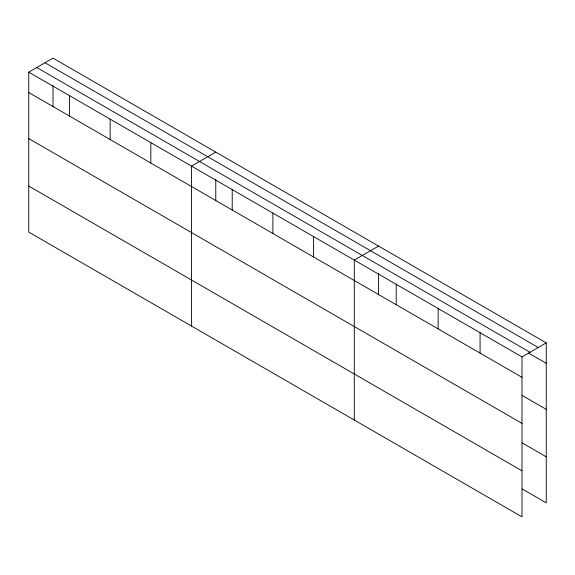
<?xml version="1.0" encoding="UTF-8"?>
<svg xmlns="http://www.w3.org/2000/svg" width="575" height="575" viewBox="0 0 575 575"><rect width="100%" height="100%" fill="white"/><g stroke="black" fill="none" stroke-linecap="round" stroke-linejoin="round"><path stroke-width="0.86" d="M53.008 106.878L53.008 85.618M215.776 200.847L215.776 179.594M378.551 294.824L378.551 273.571M521.992 423.365L521.992 356.91L28.75 72.141L28.75 232.092L521.992 516.867L521.992 423.365L28.75 138.597M522.179 488.966L546.25 502.859L546.25 342.908L53.008 58.132L28.75 72.141M215.776 152.109L191.518 166.118L191.518 326.068M378.551 246.086L354.286 260.087L354.286 420.045M521.992 356.91L546.25 342.908M45.001 62.761L538.243 347.53M36.757 67.519L529.999 352.288M528.396 353L546.25 363.307M28.75 92.539L521.992 377.315M522.179 395.463L546.25 409.357M522.179 442.908L546.25 456.809M28.75 186.041L521.992 470.81M480.067 332.709L480.067 353.107M438.143 308.502L438.143 328.9M396.218 284.294L396.218 304.692M313.598 236.598L313.598 256.996M272.902 213.102L272.902 233.5M232.214 189.606L232.214 210.012M150.83 142.622L150.83 163.02M110.134 119.126L110.134 139.531M69.446 95.637L69.446 116.035"/></g></svg>
